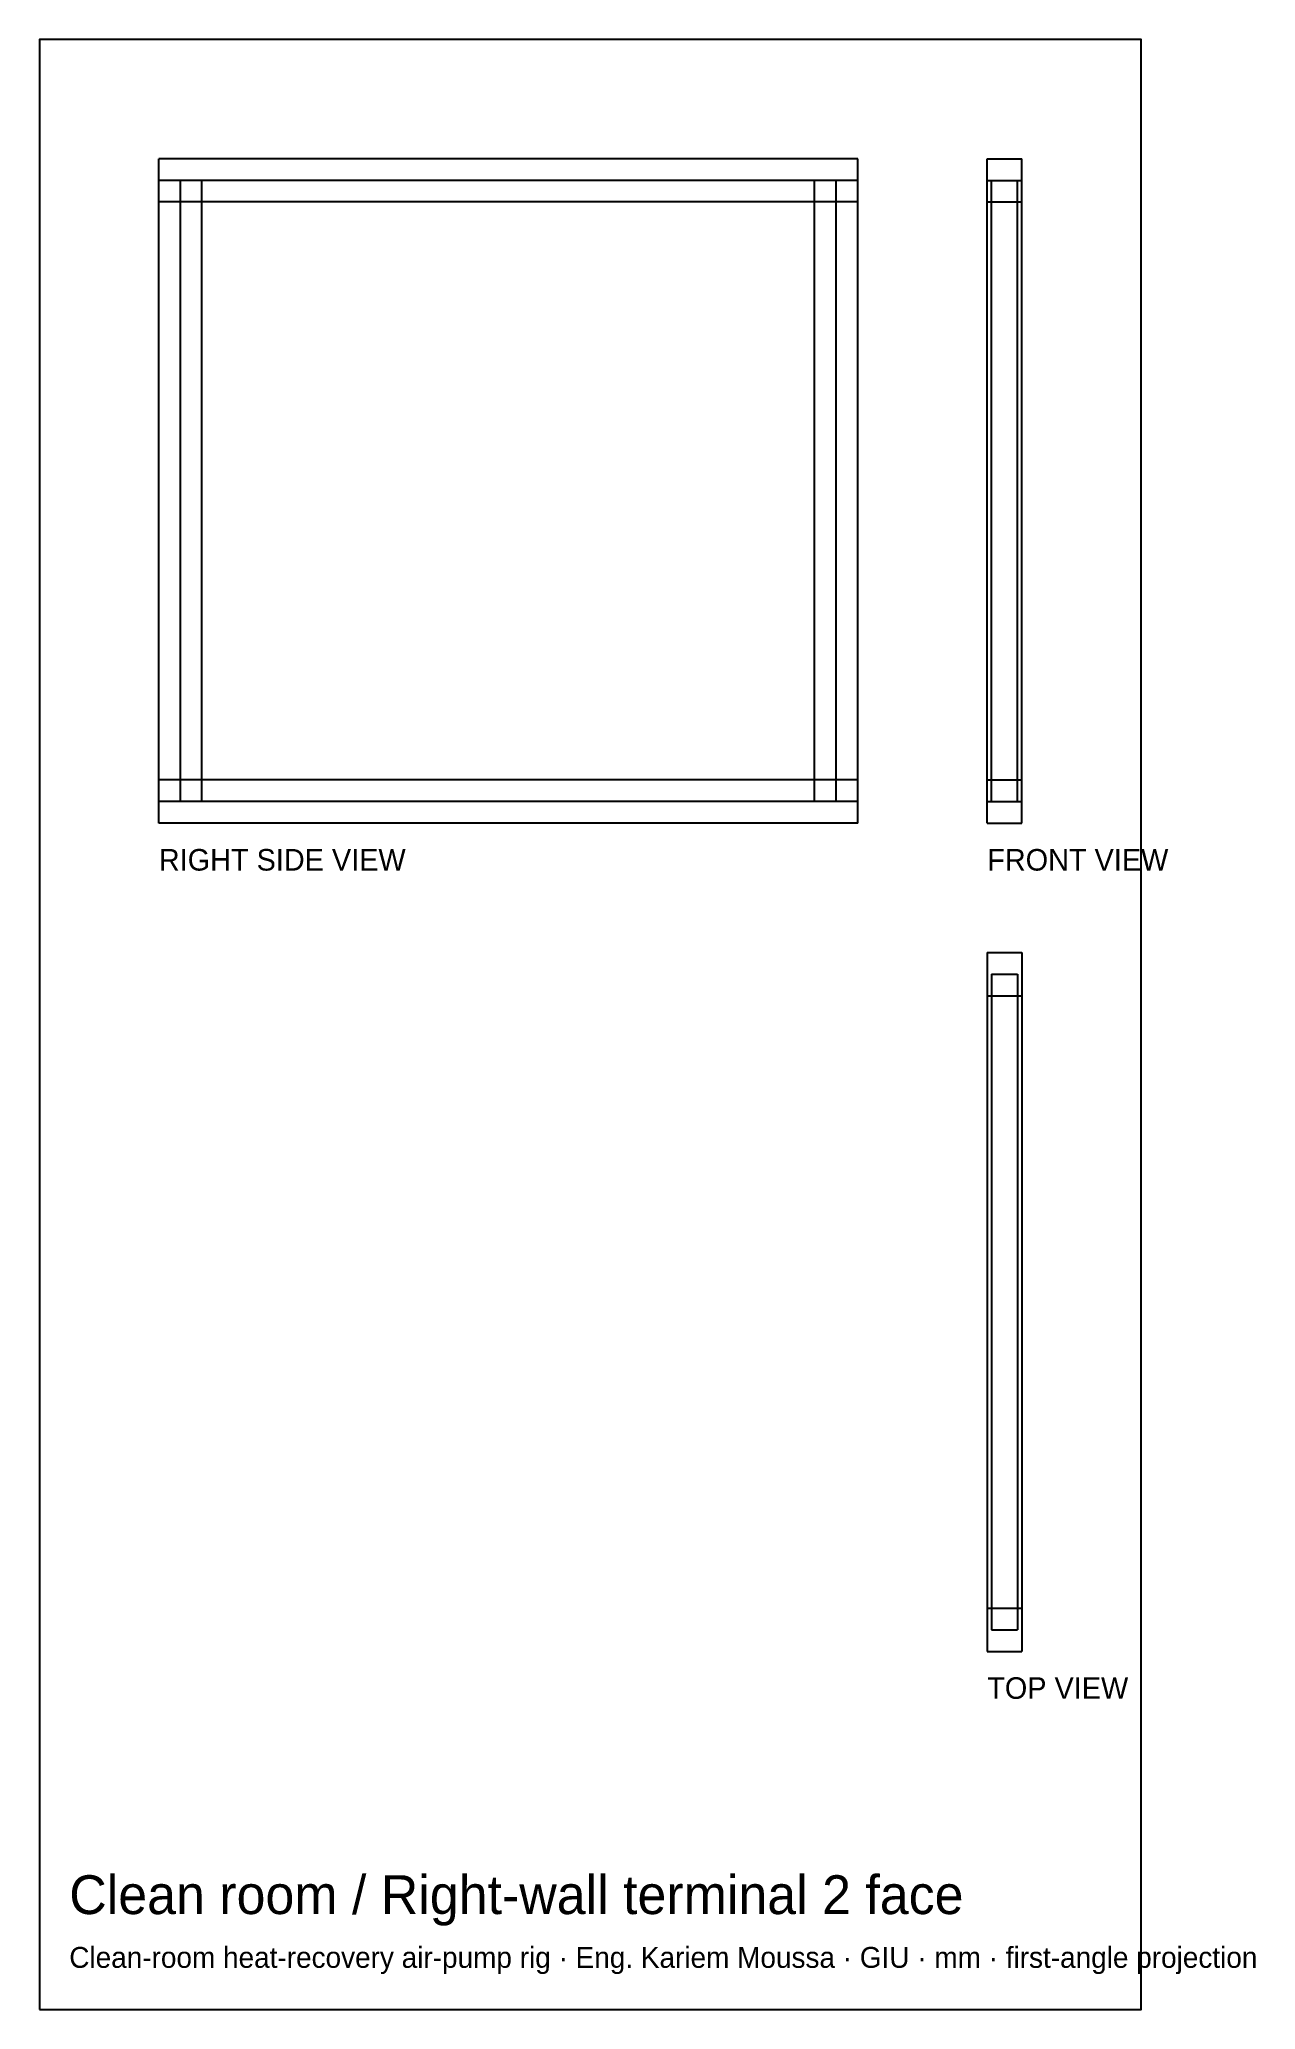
# Model space of a CAD drawing. Header units: millimetres. Extents: x 347 to 488, y 124 to 352.
import ezdxf

# ---------------------------------------------------------------- set-up
doc = ezdxf.new("R2010")
doc.units = ezdxf.units.MM
for name, color, linetype in [('BORDER', 7, 'Continuous'), ('HIDDEN', 8, 'Continuous'), ('TEXT', 5, 'Continuous'), ('VISIBLE', 7, 'Continuous')]:
    doc.layers.add(name, color=color, linetype=linetype)

msp = doc.modelspace()

# ---------------------------------------------------------------- linework, layer by layer
at = {"layer": 'BORDER'}
msp.add_lwpolyline([(347.16, 123.98), (474.84, 123.98), (474.84, 352.34), (347.16, 352.34)], close=True, dxfattribs=at)
at = {"layer": 'HIDDEN'}
for points in [[(442, 338.5), (361, 338.5)], [(361, 333.5), (361, 338.5)], [(442, 333.5), (442, 338.5)], [(457, 338.5), (461, 338.5)], [(457, 333.5), (457, 338.5)], [(461, 333.5), (461, 338.5)], [(366, 336), (361, 336)], [(361, 264), (361, 336)], [(439.5, 336), (363.5, 336)], [(363.5, 264), (363.5, 336)], [(439.5, 336), (363.5, 336)], [(363.5, 264), (363.5, 336)], [(366, 264), (366, 336)], [(442, 336), (437, 336)], [(437, 264), (437, 336)], [(439.5, 264), (439.5, 336)], [(439.5, 264), (439.5, 336)], [(442, 264), (442, 336)], [(457, 336), (461, 336)], [(457, 336), (461, 336)], [(457, 264), (457, 336)], [(457, 264), (457, 336)], [(457, 336), (461, 336)], [(457, 264), (457, 336)], [(457.5, 336), (460.5, 336)], [(457.5, 336), (460.5, 336)], [(457.5, 264), (457.5, 336)], [(457.5, 264), (457.5, 336)], [(460.5, 264), (460.5, 336)], [(460.5, 264), (460.5, 336)], [(461, 264), (461, 336)], [(461, 264), (461, 336)], [(461, 264), (461, 336)], [(442, 333.5), (361, 333.5)], [(457, 333.5), (461, 333.5)], [(442, 266.5), (361, 266.5)], [(361, 261.5), (361, 266.5)], [(442, 261.5), (442, 266.5)], [(457, 266.5), (461, 266.5)], [(457, 261.5), (457, 266.5)], [(461, 261.5), (461, 266.5)], [(366, 264), (361, 264)], [(439.5, 264), (363.5, 264)], [(439.5, 264), (363.5, 264)], [(442, 264), (437, 264)], [(457, 264), (461, 264)], [(457, 264), (461, 264)], [(457, 264), (461, 264)], [(457.5, 264), (460.5, 264)], [(457.5, 264), (460.5, 264)], [(442, 261.5), (361, 261.5)], [(457, 261.5), (461, 261.5)], [(457, 246.5), (461, 246.5)], [(457, 246.5), (461, 246.5)], [(457, 246.5), (457, 165.5)], [(457, 246.5), (457, 165.5)], [(457, 246.5), (461, 246.5)], [(457, 246.5), (457, 165.5)], [(457, 246.5), (461, 246.5)], [(457, 246.5), (461, 246.5)], [(457, 246.5), (457, 241.5)], [(457, 246.5), (457, 241.5)], [(461, 246.5), (461, 165.5)], [(461, 246.5), (461, 165.5)], [(461, 246.5), (461, 165.5)], [(461, 246.5), (461, 241.5)], [(461, 246.5), (461, 241.5)], [(457.5, 244), (460.5, 244)], [(457.5, 244), (460.5, 244)], [(457.5, 244), (457.5, 168)], [(457.5, 244), (457.5, 168)], [(460.5, 244), (460.5, 168)], [(460.5, 244), (460.5, 168)], [(457, 241.5), (461, 241.5)], [(457, 241.5), (461, 241.5)], [(457, 170.5), (461, 170.5)], [(457, 170.5), (461, 170.5)], [(457, 170.5), (457, 165.5)], [(457, 170.5), (457, 165.5)], [(461, 170.5), (461, 165.5)], [(461, 170.5), (461, 165.5)], [(457.5, 168), (460.5, 168)], [(457.5, 168), (460.5, 168)], [(457, 165.5), (461, 165.5)], [(457, 165.5), (461, 165.5)], [(457, 165.5), (461, 165.5)], [(457, 165.5), (461, 165.5)], [(457, 165.5), (461, 165.5)]]:
    msp.add_lwpolyline(points, dxfattribs=at)
at = {"layer": 'VISIBLE'}
for points in [[(442, 338.5), (361, 338.5)], [(361, 333.5), (361, 338.5)], [(442, 333.5), (442, 338.5)], [(457, 338.5), (461, 338.5)], [(457, 333.5), (457, 338.5)], [(461, 333.5), (461, 338.5)], [(366, 336), (361, 336)], [(361, 264), (361, 336)], [(366, 264), (366, 336)], [(442, 336), (437, 336)], [(437, 264), (437, 336)], [(442, 264), (442, 336)], [(457, 336), (461, 336)], [(457, 264), (457, 336)], [(461, 264), (461, 336)], [(442, 333.5), (361, 333.5)], [(457, 333.5), (461, 333.5)], [(442, 266.5), (361, 266.5)], [(361, 261.5), (361, 266.5)], [(442, 261.5), (442, 266.5)], [(457, 266.5), (461, 266.5)], [(457, 261.5), (457, 266.5)], [(461, 261.5), (461, 266.5)], [(366, 264), (361, 264)], [(442, 264), (437, 264)], [(457, 264), (461, 264)], [(442, 261.5), (361, 261.5)], [(457, 261.5), (461, 261.5)], [(457, 246.5), (461, 246.5)], [(457, 246.5), (457, 165.5)], [(461, 246.5), (461, 165.5)], [(457, 165.5), (461, 165.5)]]:
    msp.add_lwpolyline(points, dxfattribs=at)

# ---------------------------------------------------------------- texts
at = {"layer": 'TEXT'}
for s, height, p in [('RIGHT SIDE VIEW', 2.5, (361, 256)), ('FRONT VIEW', 2.5, (457, 256)), ('TOP VIEW', 2.5, (457, 160)), ('Clean room / Right-wall terminal 2 face', 4.498, (350.62, 135.05)), ('Clean-room heat-recovery air-pump rig · Eng. Kariem Moussa · GIU · mm · first-angle projection', 2.422, (350.62, 128.82))]:
    msp.add_text(s, height=height, dxfattribs=at).set_placement(p)

doc.saveas('drawing.dxf')
